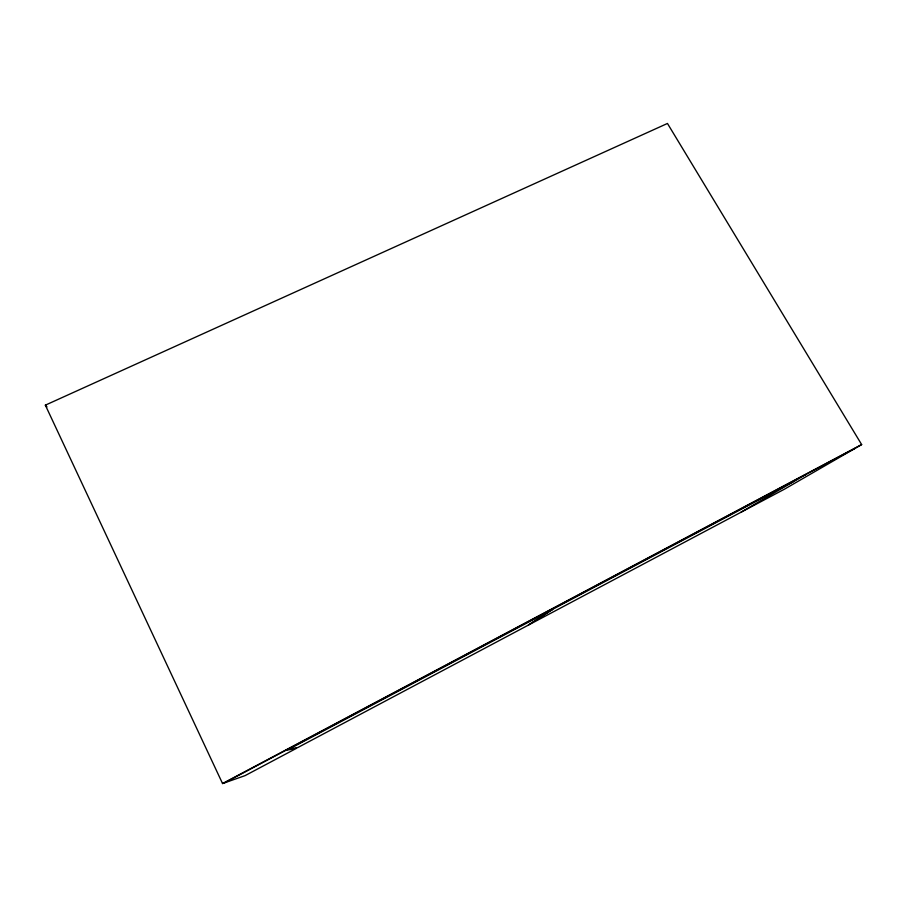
<?xml version="1.0" encoding="UTF-8"?>
<svg xmlns="http://www.w3.org/2000/svg" width="907" height="907" viewBox="0 0 907 907"><rect width="100%" height="100%" fill="white"/><g stroke="black" fill="none" stroke-linecap="round" stroke-linejoin="round"><path stroke-width="1.36" d="M741.019 512.183L805.563 474.622M285.58 750.429L296.544 748.286L245.06 775.632L222.544 783.535L45.35 405.157L667.461 123.465L861.65 444.566L784.294 489.27L528.838 624.866L553.973 608.586L794.645 480.914M222.544 783.535L861.65 444.566M224.414 782.877L855.335 448.217M45.35 405.157L46.983 406.892M552.442 609.402L527.489 625.581L297.802 747.549L288.902 749.216L552.442 609.402"/></g></svg>
